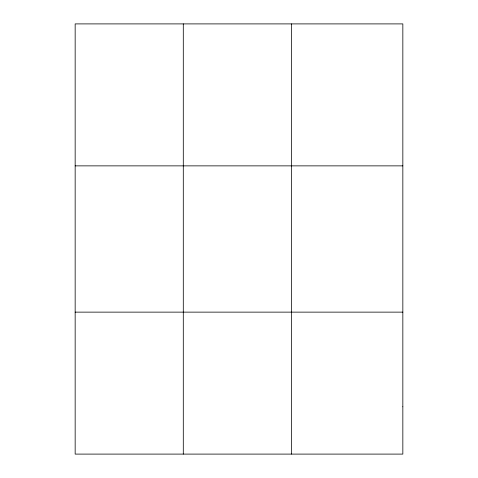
<?xml version="1.0" encoding="UTF-8"?>
<svg xmlns="http://www.w3.org/2000/svg" width="478" height="478" viewBox="0 0 478 478"><rect width="100%" height="100%" fill="white"/><g stroke="black" fill="none" stroke-linecap="round" stroke-linejoin="round"><path stroke-width="0.72" d="M183.295 23.9L183.295 454.1M291.431 23.9L291.431 454.1M75.16 165.866L402.84 165.866M75.16 312.134L402.84 312.134M402.84 406.778L402.84 454.1L75.16 454.1L75.16 23.9L402.84 23.9L402.84 406.778"/></g></svg>
